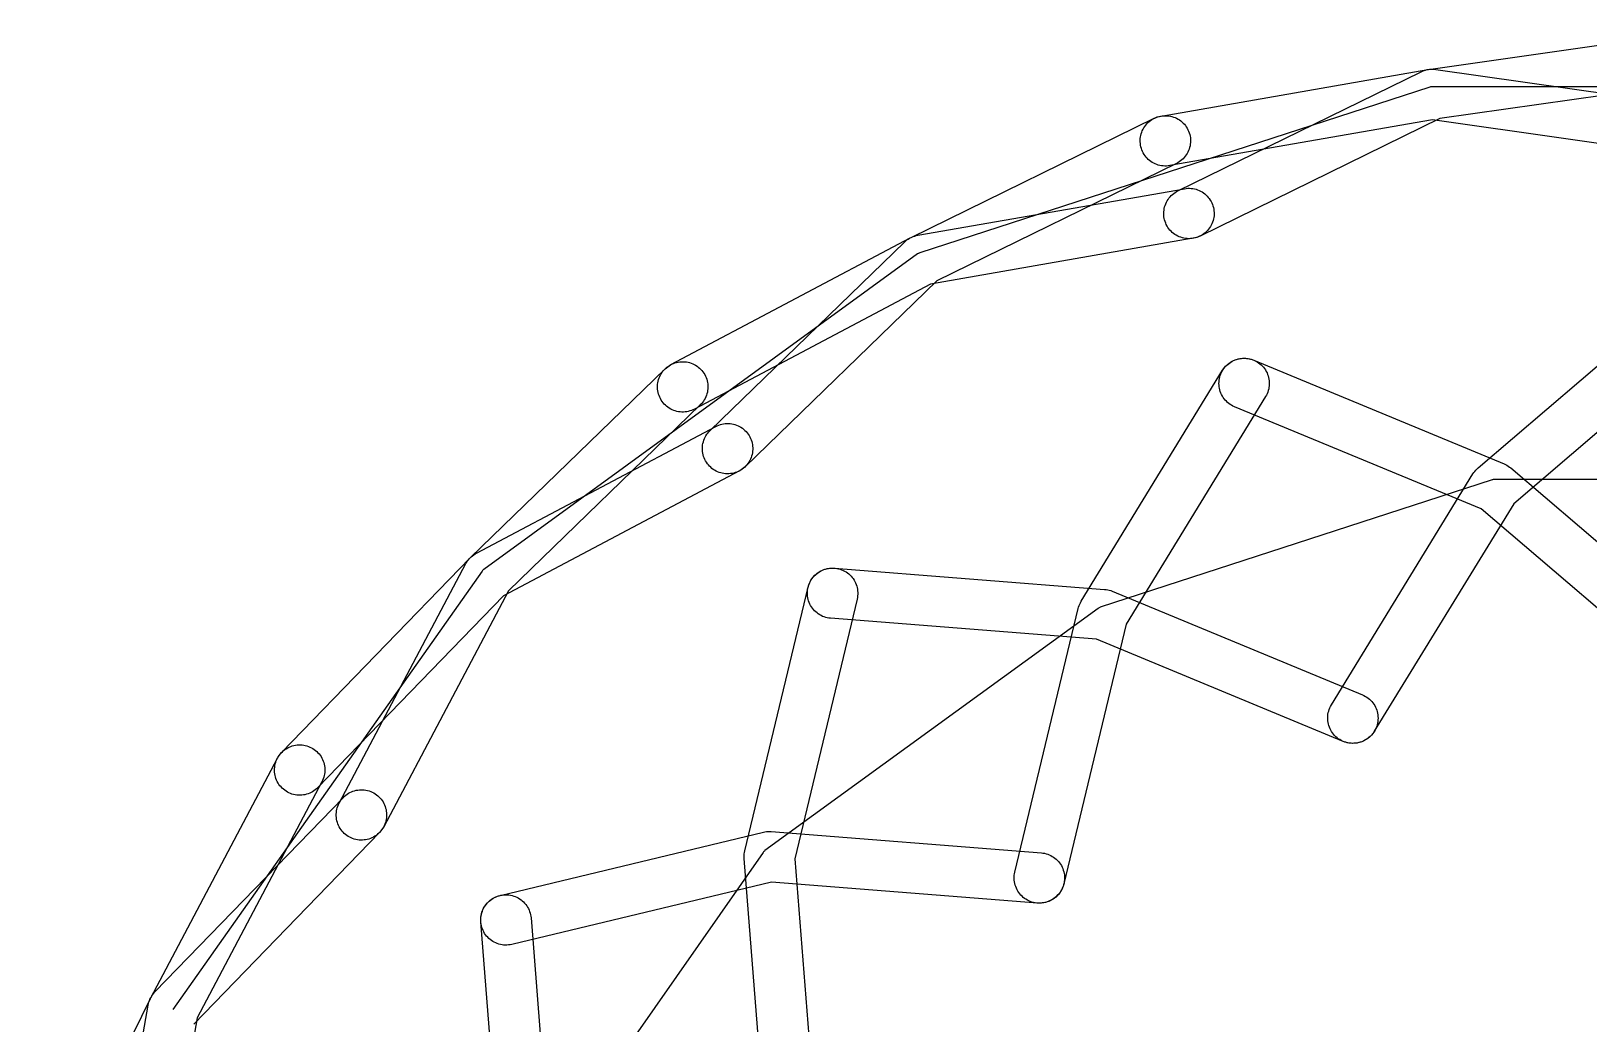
# Model space of a CAD drawing. Header units: millimetres. Extents: x -349 to 349, y -870 to 349.
# Drawn here: x -331.5 to -22.2, y 151.7 to 348.8 of the extents above; entities that cross this region are included whole.
import ezdxf

# ---------------------------------------------------------------- set-up
doc = ezdxf.new("R2010")
doc.units = ezdxf.units.MM
for name, color, linetype in [('CABLE_CONTRACTION_50', 5, 'Continuous'), ('CABLE_CONTRACTION_90', 5, 'Continuous'), ('RING_50', 2, 'Continuous'), ('RING_90', 3, 'Continuous')]:
    doc.layers.add(name, color=color, linetype=linetype)

msp = doc.modelspace()

# ---------------------------------------------------------------- linework, layer by layer
at = {"layer": 'CABLE_CONTRACTION_50'}
msp.add_lwpolyline([(40.91, 259.79), (-40.91, 259.79), (-40.91, 259.79), (-41.03, 259.79), (-41.14, 259.78), (-41.26, 259.75), (-41.37, 259.72), (-41.37, 259.72), (-119.19, 234.44), (-119.19, 234.44), (-119.3, 234.4), (-119.41, 234.35), (-119.51, 234.29), (-119.61, 234.22), (-119.61, 234.22), (-185.8, 186.13), (-185.8, 186.13), (-185.9, 186.05), (-185.99, 185.97), (-186.07, 185.88), (-186.15, 185.78), (-186.15, 185.78), (-233.01, 118.72)], dxfattribs=at)
at = {"layer": 'CABLE_CONTRACTION_90'}
msp.add_lwpolyline([(53.26, 337.79), (-53.26, 337.79), (-53.26, 337.79), (-53.38, 337.79), (-53.5, 337.77), (-53.61, 337.75), (-53.73, 337.72), (-53.73, 337.72), (-155.04, 304.8), (-155.04, 304.8), (-155.15, 304.76), (-155.26, 304.71), (-155.36, 304.65), (-155.46, 304.59), (-155.46, 304.59), (-241.64, 241.97), (-241.64, 241.97), (-241.74, 241.89), (-241.83, 241.81), (-241.91, 241.72), (-241.98, 241.62), (-241.98, 241.62), (-303.37, 154.58)], dxfattribs=at)
at = {"layer": 'RING_50'}
for points in [[(3.25, 289.43), (-37.06, 255.01), (-64.76, 209.81), (-64.94, 209.54), (-65.13, 209.28), (-65.35, 209.03), (-65.58, 208.8), (-65.82, 208.58), (-66.08, 208.38), (-66.35, 208.19), (-66.63, 208.03), (-66.93, 207.88), (-67.23, 207.75), (-67.54, 207.65), (-67.85, 207.56), (-68.17, 207.49), (-68.5, 207.45), (-68.82, 207.43), (-69.15, 207.42), (-69.48, 207.44), (-69.8, 207.48), (-70.12, 207.55), (-70.44, 207.63), (-70.75, 207.73), (-71.05, 207.85), (-71.35, 208), (-71.63, 208.16), (-71.91, 208.34), (-72.17, 208.54), (-72.41, 208.75), (-72.65, 208.98), (-72.86, 209.23), (-73.07, 209.48), (-73.25, 209.75), (-73.41, 210.04), (-73.56, 210.33), (-73.69, 210.63), (-73.8, 210.94), (-73.88, 211.26), (-73.95, 211.58), (-73.99, 211.9), (-74.02, 212.23), (-74.02, 212.55), (-74, 212.88), (-73.96, 213.2), (-73.9, 213.53), (-73.81, 213.84), (-73.71, 214.15), (-73.59, 214.46), (-73.45, 214.75), (-73.28, 215.04), (-45.17, 260.91), (-45.17, 260.91), (-45, 261.17), (-44.81, 261.42), (-44.61, 261.66), (-44.39, 261.89), (-44.16, 262.1), (-3.25, 297.04)], [(-3.25, 219.55), (-43.55, 253.98), (-92.53, 274.26), (-92.83, 274.4), (-93.11, 274.55), (-93.39, 274.73), (-93.66, 274.92), (-93.91, 275.12), (-94.15, 275.35), (-94.37, 275.59), (-94.58, 275.84), (-94.77, 276.11), (-94.94, 276.38), (-95.1, 276.67), (-95.23, 276.97), (-95.35, 277.28), (-95.44, 277.59), (-95.52, 277.91), (-95.57, 278.23), (-95.6, 278.56), (-95.61, 278.88), (-95.6, 279.21), (-95.57, 279.54), (-95.52, 279.86), (-95.44, 280.18), (-95.35, 280.49), (-95.23, 280.8), (-95.1, 281.09), (-94.94, 281.38), (-94.77, 281.66), (-94.58, 281.93), (-94.37, 282.18), (-94.15, 282.42), (-93.91, 282.64), (-93.66, 282.85), (-93.39, 283.04), (-93.11, 283.21), (-92.83, 283.37), (-92.53, 283.5), (-92.22, 283.62), (-91.91, 283.71), (-91.59, 283.79), (-91.27, 283.84), (-90.94, 283.87), (-90.61, 283.88), (-90.29, 283.87), (-89.96, 283.84), (-89.64, 283.79), (-89.32, 283.71), (-89.01, 283.62), (-88.7, 283.5), (-39, 262.91), (-39, 262.91), (-38.71, 262.78), (-38.43, 262.64), (-38.16, 262.47), (-37.91, 262.29), (-37.66, 262.1), (3.25, 227.16)], [(-185.68, 130.89), (-189.9, 184.53), (-189.9, 184.53), (-189.92, 184.84), (-189.91, 185.15), (-189.89, 185.47), (-189.84, 185.78), (-189.78, 186.09), (-177.22, 238.4), (-177.13, 238.71), (-177.03, 239.02), (-176.9, 239.33), (-176.75, 239.62), (-176.59, 239.9), (-176.4, 240.17), (-176.2, 240.43), (-175.99, 240.67), (-175.75, 240.9), (-175.51, 241.12), (-175.24, 241.32), (-174.97, 241.5), (-174.69, 241.66), (-174.39, 241.8), (-174.09, 241.92), (-173.78, 242.03), (-173.46, 242.11), (-173.14, 242.17), (-172.82, 242.21), (-172.49, 242.23), (-172.16, 242.23), (-171.84, 242.2), (-171.51, 242.16), (-171.19, 242.09), (-170.88, 242.01), (-170.57, 241.9), (-170.27, 241.77), (-169.97, 241.63), (-169.69, 241.46), (-169.42, 241.28), (-169.16, 241.08), (-168.92, 240.86), (-168.69, 240.63), (-168.47, 240.38), (-168.28, 240.12), (-168.1, 239.84), (-167.93, 239.56), (-167.79, 239.27), (-167.67, 238.96), (-167.57, 238.65), (-167.48, 238.34), (-167.42, 238.01), (-167.38, 237.69), (-167.36, 237.36), (-167.36, 237.04), (-167.39, 236.71), (-167.43, 236.39), (-167.5, 236.06), (-179.87, 184.52), (-175.71, 131.68)], [(-238, 118.33), (-242.22, 171.97), (-242.23, 172.29), (-242.23, 172.62), (-242.2, 172.95), (-242.15, 173.27), (-242.08, 173.59), (-241.99, 173.9), (-241.88, 174.21), (-241.74, 174.51), (-241.59, 174.8), (-241.43, 175.08), (-241.24, 175.35), (-241.03, 175.61), (-240.81, 175.85), (-240.58, 176.07), (-240.33, 176.29), (-240.06, 176.48), (-239.79, 176.66), (-239.5, 176.81), (-239.21, 176.95), (-238.9, 177.07), (-238.59, 177.17), (-238.27, 177.25), (-237.95, 177.31), (-237.62, 177.34), (-237.3, 177.36), (-236.97, 177.35), (-236.64, 177.32), (-236.32, 177.28), (-236, 177.21), (-235.69, 177.11), (-235.38, 177), (-235.08, 176.87), (-234.79, 176.72), (-234.51, 176.55), (-234.24, 176.37), (-233.98, 176.16), (-233.74, 175.94), (-233.52, 175.7), (-233.31, 175.45), (-233.11, 175.19), (-232.93, 174.92), (-232.78, 174.63), (-232.64, 174.33), (-232.52, 174.03), (-232.42, 173.72), (-232.34, 173.4), (-232.28, 173.08), (-232.25, 172.75), (-228.09, 119.91)]]:
    msp.add_lwpolyline(points, dxfattribs=at)
for points in [[(-123.59, 234.18), (-123.5, 234.48), (-123.4, 234.78), (-123.28, 235.07), (-123.14, 235.35), (-122.99, 235.62), (-94.88, 281.5), (-94.7, 281.77), (-94.5, 282.03), (-94.29, 282.28), (-94.06, 282.51), (-93.81, 282.73), (-93.55, 282.93), (-93.28, 283.11), (-93, 283.28), (-92.71, 283.42), (-92.41, 283.55), (-92.1, 283.66), (-91.78, 283.74), (-91.46, 283.81), (-91.14, 283.86), (-90.81, 283.88), (-90.48, 283.88), (-90.16, 283.86), (-89.83, 283.82), (-89.51, 283.76), (-89.19, 283.68), (-88.88, 283.57), (-88.58, 283.45), (-88.29, 283.31), (-88, 283.15), (-87.73, 282.97), (-87.47, 282.77), (-87.22, 282.55), (-86.99, 282.32), (-86.77, 282.08), (-86.57, 281.82), (-86.39, 281.55), (-86.22, 281.27), (-86.07, 280.98), (-85.95, 280.67), (-85.84, 280.37), (-85.75, 280.05), (-85.69, 279.73), (-85.64, 279.41), (-85.62, 279.08), (-85.62, 278.75), (-85.64, 278.43), (-85.68, 278.1), (-85.74, 277.78), (-85.82, 277.46), (-85.92, 277.15), (-86.05, 276.85), (-86.19, 276.55), (-86.35, 276.27), (-114.05, 231.07), (-126.42, 179.53), (-126.51, 179.21), (-126.62, 178.91), (-126.74, 178.6), (-126.89, 178.31), (-127.06, 178.03), (-127.24, 177.76), (-127.44, 177.5), (-127.66, 177.26), (-127.89, 177.03), (-128.14, 176.81), (-128.4, 176.61), (-128.67, 176.43), (-128.96, 176.27), (-129.25, 176.13), (-129.55, 176.01), (-129.86, 175.9), (-130.18, 175.82), (-130.5, 175.76), (-130.83, 175.72), (-131.15, 175.7), (-131.48, 175.7), (-131.81, 175.72), (-132.13, 175.77), (-132.45, 175.84), (-132.77, 175.92), (-133.08, 176.03), (-133.38, 176.16), (-133.67, 176.3), (-133.95, 176.47), (-134.22, 176.65), (-134.48, 176.85), (-134.73, 177.07), (-134.96, 177.3), (-135.17, 177.55), (-135.37, 177.81), (-135.55, 178.08), (-135.71, 178.37), (-135.85, 178.66), (-135.98, 178.97), (-136.08, 179.28), (-136.16, 179.59), (-136.22, 179.92), (-136.26, 180.24), (-136.28, 180.57), (-136.28, 180.89), (-136.26, 181.22), (-136.21, 181.54), (-136.15, 181.86), (-123.59, 234.18)], [(-118.33, 238), (-118.02, 237.96), (-117.71, 237.91), (-117.41, 237.83), (-117.11, 237.74), (-116.81, 237.63), (-67.11, 217.04), (-66.81, 216.91), (-66.52, 216.75), (-66.24, 216.58), (-65.98, 216.39), (-65.72, 216.18), (-65.48, 215.96), (-65.26, 215.72), (-65.05, 215.47), (-64.86, 215.2), (-64.69, 214.92), (-64.54, 214.63), (-64.4, 214.34), (-64.29, 214.03), (-64.19, 213.72), (-64.12, 213.4), (-64.06, 213.08), (-64.03, 212.75), (-64.02, 212.42), (-64.03, 212.1), (-64.06, 211.77), (-64.12, 211.45), (-64.19, 211.13), (-64.29, 210.82), (-64.4, 210.51), (-64.54, 210.21), (-64.69, 209.92), (-64.86, 209.64), (-65.05, 209.38), (-65.26, 209.13), (-65.48, 208.89), (-65.72, 208.66), (-65.98, 208.46), (-66.24, 208.27), (-66.52, 208.09), (-66.81, 207.94), (-67.11, 207.8), (-67.41, 207.69), (-67.73, 207.59), (-68.04, 207.52), (-68.37, 207.47), (-68.69, 207.43), (-69.02, 207.42), (-69.35, 207.43), (-69.67, 207.47), (-70, 207.52), (-70.31, 207.59), (-70.63, 207.69), (-70.93, 207.8), (-119.91, 228.09), (-172.75, 232.25), (-173.08, 232.28), (-173.4, 232.34), (-173.72, 232.42), (-174.03, 232.52), (-174.33, 232.64), (-174.63, 232.78), (-174.92, 232.93), (-175.19, 233.11), (-175.45, 233.31), (-175.7, 233.52), (-175.94, 233.74), (-176.16, 233.98), (-176.37, 234.24), (-176.55, 234.51), (-176.72, 234.79), (-176.87, 235.08), (-177, 235.38), (-177.11, 235.69), (-177.21, 236), (-177.28, 236.32), (-177.32, 236.64), (-177.35, 236.97), (-177.36, 237.3), (-177.34, 237.62), (-177.31, 237.95), (-177.25, 238.27), (-177.17, 238.59), (-177.07, 238.9), (-176.95, 239.21), (-176.81, 239.5), (-176.66, 239.79), (-176.48, 240.06), (-176.29, 240.33), (-176.07, 240.58), (-175.85, 240.81), (-175.61, 241.03), (-175.35, 241.24), (-175.08, 241.43), (-174.8, 241.59), (-174.51, 241.74), (-174.21, 241.88), (-173.9, 241.99), (-173.59, 242.08), (-173.27, 242.15), (-172.95, 242.2), (-172.62, 242.23), (-172.29, 242.23), (-171.97, 242.22), (-118.33, 238)], [(-186.09, 189.78), (-185.78, 189.84), (-185.47, 189.89), (-185.15, 189.91), (-184.84, 189.92), (-184.53, 189.9), (-130.89, 185.68), (-130.57, 185.65), (-130.24, 185.59), (-129.93, 185.51), (-129.62, 185.41), (-129.31, 185.29), (-129.01, 185.15), (-128.73, 184.99), (-128.45, 184.82), (-128.19, 184.62), (-127.94, 184.41), (-127.7, 184.19), (-127.48, 183.94), (-127.28, 183.69), (-127.09, 183.42), (-126.92, 183.14), (-126.77, 182.85), (-126.64, 182.55), (-126.53, 182.24), (-126.44, 181.93), (-126.37, 181.61), (-126.32, 181.29), (-126.29, 180.96), (-126.28, 180.63), (-126.3, 180.31), (-126.34, 179.98), (-126.39, 179.66), (-126.47, 179.34), (-126.57, 179.03), (-126.69, 178.72), (-126.83, 178.43), (-126.99, 178.14), (-127.16, 177.87), (-127.36, 177.6), (-127.57, 177.35), (-127.8, 177.12), (-128.04, 176.9), (-128.29, 176.69), (-128.56, 176.5), (-128.84, 176.33), (-129.13, 176.18), (-129.43, 176.05), (-129.74, 175.94), (-130.05, 175.85), (-130.37, 175.78), (-130.7, 175.73), (-131.02, 175.7), (-131.35, 175.7), (-131.68, 175.71), (-184.52, 179.87), (-236.06, 167.5), (-236.39, 167.43), (-236.71, 167.39), (-237.04, 167.36), (-237.36, 167.36), (-237.69, 167.38), (-238.01, 167.42), (-238.34, 167.48), (-238.65, 167.57), (-238.96, 167.67), (-239.27, 167.79), (-239.56, 167.93), (-239.84, 168.1), (-240.12, 168.28), (-240.38, 168.47), (-240.63, 168.69), (-240.86, 168.92), (-241.08, 169.16), (-241.28, 169.42), (-241.46, 169.69), (-241.63, 169.97), (-241.77, 170.27), (-241.9, 170.57), (-242.01, 170.88), (-242.09, 171.19), (-242.16, 171.51), (-242.2, 171.84), (-242.23, 172.16), (-242.23, 172.49), (-242.21, 172.82), (-242.17, 173.14), (-242.11, 173.46), (-242.03, 173.78), (-241.92, 174.09), (-241.8, 174.39), (-241.66, 174.69), (-241.5, 174.97), (-241.32, 175.24), (-241.12, 175.51), (-240.9, 175.75), (-240.67, 175.99), (-240.43, 176.2), (-240.17, 176.4), (-239.9, 176.59), (-239.62, 176.75), (-239.33, 176.9), (-239.02, 177.03), (-238.71, 177.13), (-238.4, 177.22), (-186.09, 189.78)]]:
    msp.add_lwpolyline(points, close=True, dxfattribs=at)
at = {"layer": 'RING_90'}
for points in [[(0.7, 338.92), (-51.77, 331.45), (-99.38, 308.13), (-99.68, 308), (-99.98, 307.88), (-100.3, 307.79), (-100.61, 307.72), (-100.94, 307.66), (-101.26, 307.63), (-101.59, 307.62), (-101.92, 307.63), (-102.24, 307.67), (-102.57, 307.72), (-102.88, 307.8), (-103.2, 307.89), (-103.5, 308.01), (-103.8, 308.14), (-104.09, 308.3), (-104.37, 308.47), (-104.63, 308.66), (-104.88, 308.87), (-105.12, 309.1), (-105.34, 309.34), (-105.55, 309.59), (-105.74, 309.86), (-105.91, 310.13), (-106.07, 310.42), (-106.2, 310.72), (-106.32, 311.03), (-106.41, 311.34), (-106.48, 311.66), (-106.54, 311.98), (-106.57, 312.31), (-106.58, 312.64), (-106.57, 312.96), (-106.53, 313.29), (-106.48, 313.61), (-106.4, 313.93), (-106.31, 314.24), (-106.19, 314.55), (-106.06, 314.85), (-105.9, 315.13), (-105.73, 315.41), (-105.54, 315.68), (-105.33, 315.93), (-105.1, 316.17), (-104.86, 316.39), (-104.61, 316.6), (-104.34, 316.79), (-104.07, 316.96), (-103.78, 317.11), (-55.46, 340.78), (-55.46, 340.78), (-55.18, 340.91), (-54.88, 341.02), (-54.58, 341.11), (-54.28, 341.19), (-53.97, 341.24), (-0.7, 348.82)], [(-0.7, 323.76), (-53.18, 331.23), (-105.4, 322.12), (-105.73, 322.07), (-106.05, 322.05), (-106.38, 322.04), (-106.71, 322.06), (-107.03, 322.1), (-107.35, 322.16), (-107.67, 322.24), (-107.98, 322.35), (-108.28, 322.47), (-108.58, 322.61), (-108.86, 322.77), (-109.14, 322.95), (-109.4, 323.15), (-109.65, 323.36), (-109.88, 323.59), (-110.1, 323.83), (-110.3, 324.09), (-110.48, 324.36), (-110.65, 324.64), (-110.8, 324.94), (-110.93, 325.24), (-111.03, 325.55), (-111.12, 325.86), (-111.19, 326.18), (-111.23, 326.51), (-111.26, 326.83), (-111.26, 327.16), (-111.24, 327.49), (-111.2, 327.81), (-111.14, 328.13), (-111.06, 328.45), (-110.96, 328.76), (-110.84, 329.06), (-110.69, 329.36), (-110.53, 329.64), (-110.35, 329.92), (-110.16, 330.18), (-109.94, 330.43), (-109.71, 330.66), (-109.47, 330.88), (-109.21, 331.08), (-108.94, 331.26), (-108.66, 331.43), (-108.37, 331.58), (-108.07, 331.7), (-107.76, 331.81), (-107.44, 331.9), (-107.12, 331.97), (-54.12, 341.22), (-54.12, 341.22), (-53.81, 341.26), (-53.5, 341.29), (-53.18, 341.29), (-52.87, 341.28), (-52.56, 341.24), (0.7, 333.66)], [(-317.55, 102.44), (-308.3, 155.44), (-308.3, 155.44), (-308.23, 155.74), (-308.15, 156.05), (-308.05, 156.34), (-307.93, 156.63), (-307.79, 156.92), (-282.62, 204.46), (-282.45, 204.75), (-282.27, 205.02), (-282.08, 205.28), (-281.86, 205.53), (-281.63, 205.76), (-281.39, 205.98), (-281.13, 206.18), (-280.85, 206.36), (-280.57, 206.52), (-280.28, 206.67), (-279.98, 206.8), (-279.67, 206.9), (-279.35, 206.99), (-279.03, 207.05), (-278.71, 207.1), (-278.38, 207.12), (-278.05, 207.12), (-277.73, 207.1), (-277.4, 207.06), (-277.08, 207), (-276.77, 206.91), (-276.46, 206.81), (-276.15, 206.69), (-275.86, 206.54), (-275.57, 206.38), (-275.3, 206.2), (-275.04, 206), (-274.79, 205.79), (-274.56, 205.55), (-274.35, 205.31), (-274.15, 205.05), (-273.96, 204.78), (-273.8, 204.5), (-273.65, 204.2), (-273.53, 203.9), (-273.42, 203.59), (-273.33, 203.28), (-273.27, 202.96), (-273.22, 202.63), (-273.2, 202.31), (-273.2, 201.98), (-273.22, 201.65), (-273.26, 201.33), (-273.32, 201.01), (-273.41, 200.69), (-273.51, 200.38), (-273.64, 200.08), (-273.78, 199.78), (-298.58, 152.94), (-307.7, 100.72)], [(-331.53, 108.46), (-307.86, 156.78), (-307.86, 156.78), (-307.72, 157.05), (-307.55, 157.32), (-307.37, 157.58), (-307.17, 157.82), (-306.96, 158.06), (-269.52, 196.69), (-269.29, 196.92), (-269.04, 197.13), (-268.78, 197.32), (-268.5, 197.5), (-268.21, 197.66), (-267.92, 197.8), (-267.61, 197.92), (-267.3, 198.02), (-266.98, 198.1), (-266.66, 198.16), (-266.34, 198.19), (-266.01, 198.21), (-265.68, 198.21), (-265.36, 198.18), (-265.03, 198.13), (-264.71, 198.06), (-264.4, 197.97), (-264.09, 197.86), (-263.79, 197.73), (-263.5, 197.58), (-263.22, 197.41), (-262.95, 197.23), (-262.7, 197.02), (-262.45, 196.8), (-262.23, 196.57), (-262.01, 196.32), (-261.82, 196.05), (-261.64, 195.78), (-261.48, 195.49), (-261.34, 195.2), (-261.22, 194.89), (-261.12, 194.58), (-261.04, 194.26), (-260.99, 193.94), (-260.95, 193.62), (-260.93, 193.29), (-260.94, 192.96), (-260.97, 192.64), (-261.01, 192.31), (-261.08, 191.99), (-261.17, 191.68), (-261.28, 191.37), (-261.41, 191.07), (-261.56, 190.78), (-261.73, 190.5), (-261.92, 190.23), (-262.12, 189.97), (-262.34, 189.73), (-299.23, 151.67)]]:
    msp.add_lwpolyline(points, dxfattribs=at)
for points in [[(-158.06, 306.96), (-157.82, 307.17), (-157.58, 307.37), (-157.32, 307.55), (-157.05, 307.72), (-156.78, 307.86), (-108.46, 331.53), (-108.16, 331.67), (-107.86, 331.78), (-107.54, 331.87), (-107.22, 331.95), (-106.9, 332), (-106.58, 332.03), (-106.25, 332.04), (-105.92, 332.03), (-105.6, 332), (-105.27, 331.94), (-104.96, 331.87), (-104.64, 331.77), (-104.34, 331.66), (-104.04, 331.52), (-103.75, 331.36), (-103.47, 331.19), (-103.21, 331), (-102.96, 330.79), (-102.72, 330.57), (-102.49, 330.33), (-102.29, 330.07), (-102.1, 329.81), (-101.93, 329.53), (-101.77, 329.24), (-101.64, 328.94), (-101.52, 328.64), (-101.43, 328.32), (-101.36, 328), (-101.3, 327.68), (-101.27, 327.36), (-101.26, 327.03), (-101.27, 326.7), (-101.31, 326.38), (-101.36, 326.05), (-101.44, 325.73), (-101.53, 325.42), (-101.65, 325.12), (-101.78, 324.82), (-101.94, 324.53), (-102.11, 324.25), (-102.3, 323.99), (-102.51, 323.73), (-102.74, 323.5), (-102.98, 323.27), (-103.23, 323.07), (-103.5, 322.88), (-103.77, 322.7), (-104.06, 322.55), (-151.67, 299.23), (-189.73, 262.34), (-189.97, 262.12), (-190.23, 261.92), (-190.5, 261.73), (-190.78, 261.56), (-191.07, 261.41), (-191.37, 261.28), (-191.68, 261.17), (-191.99, 261.08), (-192.31, 261.01), (-192.64, 260.97), (-192.96, 260.94), (-193.29, 260.93), (-193.62, 260.95), (-193.94, 260.99), (-194.26, 261.04), (-194.58, 261.12), (-194.89, 261.22), (-195.2, 261.34), (-195.49, 261.48), (-195.78, 261.64), (-196.05, 261.82), (-196.32, 262.01), (-196.57, 262.23), (-196.8, 262.45), (-197.02, 262.7), (-197.23, 262.95), (-197.41, 263.22), (-197.58, 263.5), (-197.73, 263.79), (-197.86, 264.09), (-197.97, 264.4), (-198.06, 264.71), (-198.13, 265.03), (-198.18, 265.36), (-198.21, 265.68), (-198.21, 266.01), (-198.19, 266.34), (-198.16, 266.66), (-198.1, 266.98), (-198.02, 267.3), (-197.92, 267.61), (-197.8, 267.92), (-197.66, 268.21), (-197.5, 268.5), (-197.32, 268.78), (-197.13, 269.04), (-196.92, 269.29), (-196.69, 269.52), (-158.06, 306.96)], [(-156.92, 307.79), (-156.63, 307.93), (-156.34, 308.05), (-156.05, 308.15), (-155.74, 308.23), (-155.44, 308.3), (-102.44, 317.55), (-102.11, 317.59), (-101.79, 317.62), (-101.46, 317.62), (-101.13, 317.6), (-100.81, 317.56), (-100.49, 317.5), (-100.17, 317.42), (-99.86, 317.32), (-99.56, 317.2), (-99.26, 317.05), (-98.98, 316.89), (-98.7, 316.71), (-98.44, 316.52), (-98.19, 316.3), (-97.96, 316.07), (-97.74, 315.83), (-97.54, 315.57), (-97.36, 315.3), (-97.19, 315.02), (-97.04, 314.73), (-96.91, 314.43), (-96.81, 314.12), (-96.72, 313.8), (-96.65, 313.48), (-96.61, 313.16), (-96.58, 312.83), (-96.58, 312.5), (-96.6, 312.18), (-96.64, 311.85), (-96.7, 311.53), (-96.78, 311.21), (-96.88, 310.9), (-97, 310.6), (-97.15, 310.31), (-97.31, 310.02), (-97.49, 309.75), (-97.68, 309.49), (-97.9, 309.24), (-98.13, 309), (-98.37, 308.79), (-98.63, 308.58), (-98.9, 308.4), (-99.18, 308.23), (-99.47, 308.09), (-99.77, 307.96), (-100.08, 307.85), (-100.4, 307.76), (-100.72, 307.7), (-152.94, 298.58), (-199.78, 273.78), (-200.08, 273.64), (-200.38, 273.51), (-200.69, 273.41), (-201.01, 273.32), (-201.33, 273.26), (-201.65, 273.22), (-201.98, 273.2), (-202.31, 273.2), (-202.63, 273.22), (-202.96, 273.27), (-203.28, 273.33), (-203.59, 273.42), (-203.9, 273.53), (-204.2, 273.65), (-204.5, 273.8), (-204.78, 273.96), (-205.05, 274.15), (-205.31, 274.35), (-205.55, 274.56), (-205.79, 274.79), (-206, 275.04), (-206.2, 275.3), (-206.38, 275.57), (-206.54, 275.86), (-206.69, 276.15), (-206.81, 276.46), (-206.91, 276.77), (-207, 277.08), (-207.06, 277.4), (-207.1, 277.73), (-207.12, 278.05), (-207.12, 278.38), (-207.1, 278.71), (-207.05, 279.03), (-206.99, 279.35), (-206.9, 279.67), (-206.8, 279.98), (-206.67, 280.28), (-206.52, 280.57), (-206.36, 280.85), (-206.18, 281.13), (-205.98, 281.39), (-205.76, 281.63), (-205.53, 281.86), (-205.28, 282.08), (-205.02, 282.27), (-204.75, 282.45), (-204.46, 282.62), (-156.92, 307.79)], [(-245.18, 243.1), (-245.02, 243.37), (-244.85, 243.63), (-244.66, 243.88), (-244.46, 244.12), (-244.24, 244.35), (-205.6, 281.79), (-205.36, 282.01), (-205.1, 282.21), (-204.83, 282.4), (-204.55, 282.57), (-204.26, 282.72), (-203.96, 282.85), (-203.66, 282.96), (-203.34, 283.05), (-203.02, 283.12), (-202.7, 283.16), (-202.37, 283.19), (-202.04, 283.2), (-201.72, 283.18), (-201.39, 283.14), (-201.07, 283.09), (-200.75, 283.01), (-200.44, 282.91), (-200.14, 282.79), (-199.84, 282.65), (-199.55, 282.49), (-199.28, 282.31), (-199.02, 282.12), (-198.77, 281.9), (-198.53, 281.68), (-198.31, 281.44), (-198.11, 281.18), (-197.92, 280.91), (-197.75, 280.63), (-197.6, 280.34), (-197.47, 280.04), (-197.36, 279.73), (-197.27, 279.42), (-197.2, 279.1), (-197.16, 278.77), (-197.13, 278.45), (-197.12, 278.12), (-197.14, 277.79), (-197.18, 277.47), (-197.23, 277.15), (-197.31, 276.83), (-197.41, 276.52), (-197.53, 276.21), (-197.67, 275.92), (-197.83, 275.63), (-198.01, 275.36), (-198.2, 275.09), (-198.42, 274.84), (-198.64, 274.61), (-236.71, 237.72), (-261.51, 190.87), (-261.68, 190.59), (-261.86, 190.31), (-262.05, 190.05), (-262.27, 189.81), (-262.5, 189.58), (-262.75, 189.36), (-263, 189.16), (-263.28, 188.98), (-263.56, 188.81), (-263.85, 188.67), (-264.15, 188.54), (-264.46, 188.43), (-264.78, 188.35), (-265.1, 188.28), (-265.42, 188.24), (-265.75, 188.21), (-266.08, 188.21), (-266.4, 188.23), (-266.73, 188.27), (-267.05, 188.34), (-267.37, 188.42), (-267.68, 188.52), (-267.98, 188.65), (-268.27, 188.79), (-268.56, 188.95), (-268.83, 189.14), (-269.09, 189.33), (-269.34, 189.55), (-269.57, 189.78), (-269.79, 190.02), (-269.99, 190.28), (-270.17, 190.55), (-270.33, 190.84), (-270.48, 191.13), (-270.61, 191.43), (-270.71, 191.74), (-270.8, 192.06), (-270.86, 192.38), (-270.91, 192.7), (-270.93, 193.03), (-270.93, 193.36), (-270.91, 193.68), (-270.87, 194.01), (-270.81, 194.33), (-270.72, 194.64), (-270.62, 194.95), (-270.49, 195.26), (-270.35, 195.55), (-245.18, 243.1)], [(-244.35, 244.24), (-244.12, 244.46), (-243.88, 244.66), (-243.63, 244.85), (-243.37, 245.02), (-243.1, 245.18), (-195.55, 270.35), (-195.26, 270.49), (-194.95, 270.62), (-194.64, 270.72), (-194.33, 270.81), (-194.01, 270.87), (-193.68, 270.91), (-193.36, 270.93), (-193.03, 270.93), (-192.7, 270.91), (-192.38, 270.86), (-192.06, 270.8), (-191.74, 270.71), (-191.43, 270.61), (-191.13, 270.48), (-190.84, 270.33), (-190.55, 270.17), (-190.28, 269.99), (-190.02, 269.79), (-189.78, 269.57), (-189.55, 269.34), (-189.33, 269.09), (-189.14, 268.83), (-188.95, 268.56), (-188.79, 268.27), (-188.65, 267.98), (-188.52, 267.68), (-188.42, 267.37), (-188.34, 267.05), (-188.27, 266.73), (-188.23, 266.4), (-188.21, 266.08), (-188.21, 265.75), (-188.24, 265.42), (-188.28, 265.1), (-188.35, 264.78), (-188.43, 264.46), (-188.54, 264.15), (-188.67, 263.85), (-188.81, 263.56), (-188.98, 263.28), (-189.16, 263), (-189.36, 262.75), (-189.58, 262.5), (-189.81, 262.27), (-190.05, 262.05), (-190.31, 261.86), (-190.59, 261.68), (-190.87, 261.51), (-237.72, 236.71), (-274.61, 198.64), (-274.84, 198.42), (-275.09, 198.2), (-275.36, 198.01), (-275.63, 197.83), (-275.92, 197.67), (-276.21, 197.53), (-276.52, 197.41), (-276.83, 197.31), (-277.15, 197.23), (-277.47, 197.18), (-277.79, 197.14), (-278.12, 197.12), (-278.45, 197.13), (-278.77, 197.16), (-279.1, 197.2), (-279.42, 197.27), (-279.73, 197.36), (-280.04, 197.47), (-280.34, 197.6), (-280.63, 197.75), (-280.91, 197.92), (-281.18, 198.11), (-281.44, 198.31), (-281.68, 198.53), (-281.9, 198.77), (-282.12, 199.02), (-282.31, 199.28), (-282.49, 199.55), (-282.65, 199.84), (-282.79, 200.14), (-282.91, 200.44), (-283.01, 200.75), (-283.09, 201.07), (-283.14, 201.39), (-283.18, 201.72), (-283.2, 202.04), (-283.19, 202.37), (-283.16, 202.7), (-283.12, 203.02), (-283.05, 203.34), (-282.96, 203.66), (-282.85, 203.96), (-282.72, 204.26), (-282.57, 204.55), (-282.4, 204.83), (-282.21, 205.1), (-282.01, 205.36), (-281.79, 205.6), (-244.35, 244.24)]]:
    msp.add_lwpolyline(points, close=True, dxfattribs=at)

doc.saveas('drawing.dxf')
